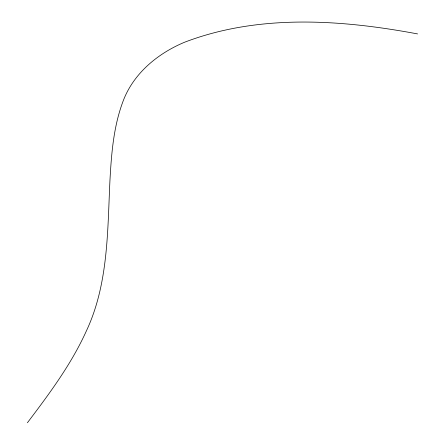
<?xml version="1.0" encoding="UTF-8"?>
<svg xmlns="http://www.w3.org/2000/svg" width="445" height="445" viewBox="0 0 445 445"><rect width="100%" height="100%" fill="white"/><g stroke="black" fill="none" stroke-linecap="round" stroke-linejoin="round"><path stroke-width="0.67" d="M27.412 422.75C49.351 393.73 71.328 364.244 86.386 330.924C108.369 284.16 107.512 231.344 109.926 180.859C111.389 154.287 113.425 127.259 122.742 102.1C132.933 73.831 157.541 53.478 184.686 42.192C258.773 13.878 341.054 19.591 417.588 33.92"/></g></svg>
